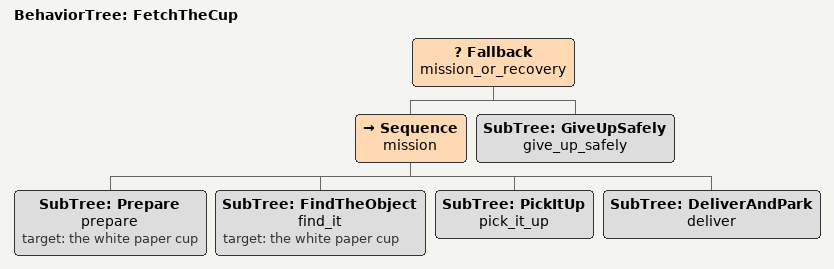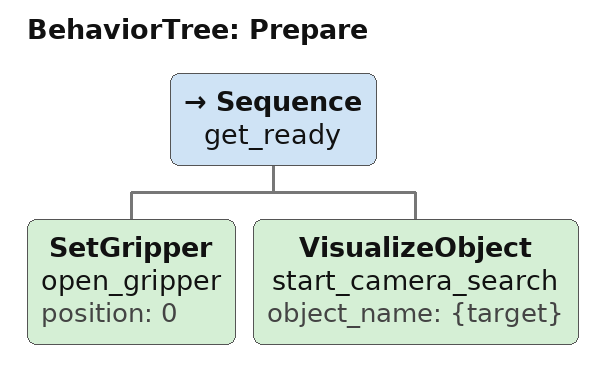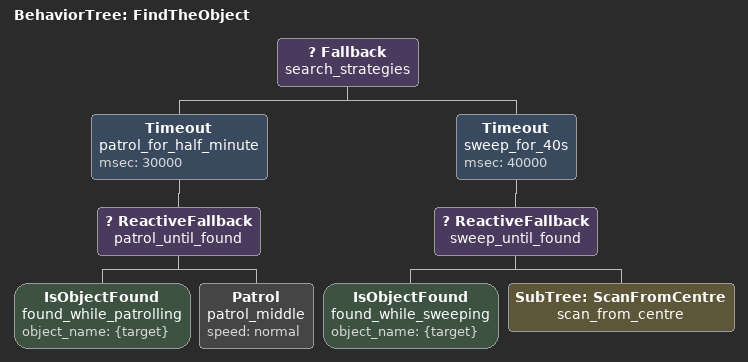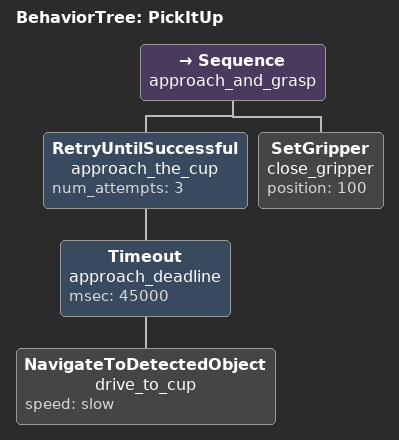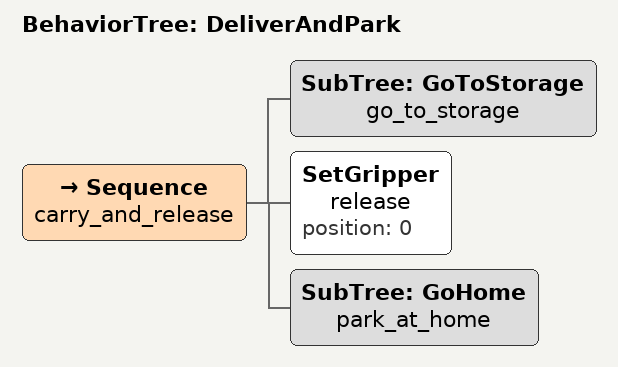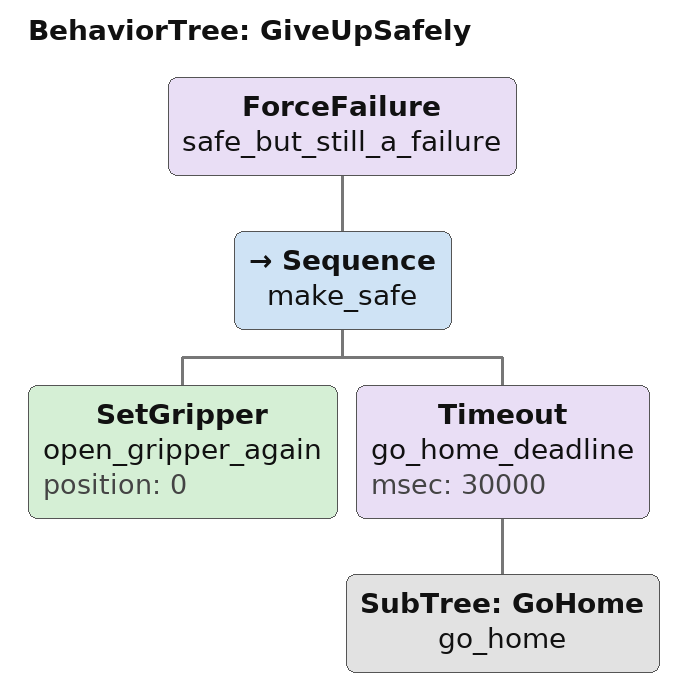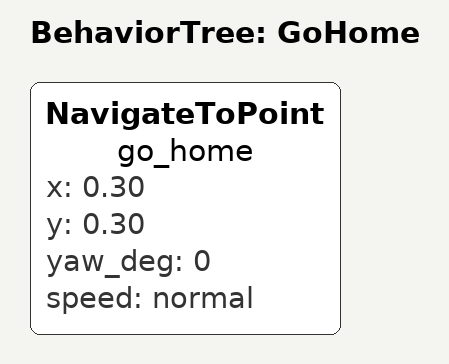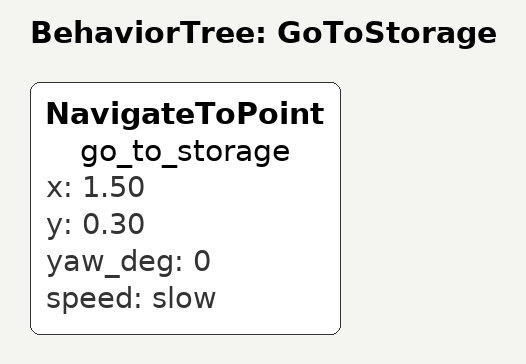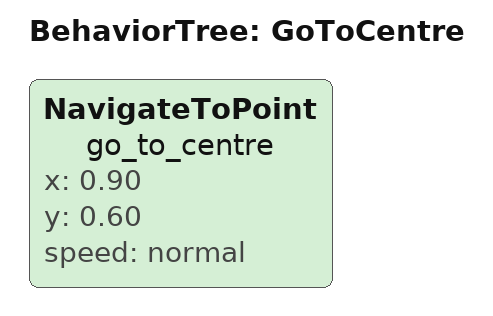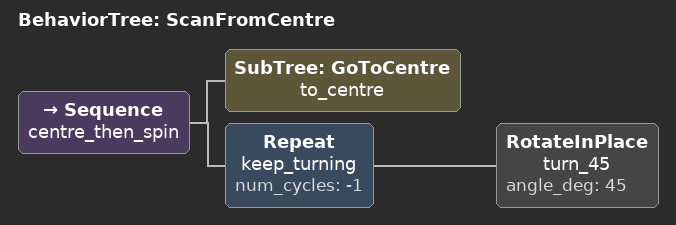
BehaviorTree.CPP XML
<root BTCPP_format="4" main_tree_to_execute="FetchTheCup">

  <BehaviorTree ID="FetchTheCup">
    <Fallback name="mission_or_recovery">
      <!-- The mission proper. Any step failing drops through to the recovery below. -->
      <Sequence name="mission">
        <SubTree ID="Prepare" name="prepare" target="the white paper cup"/>
        <SubTree ID="FindTheObject" name="find_it" target="the white paper cup"/>
        <SubTree ID="PickItUp" name="pick_it_up"/>
        <SubTree ID="DeliverAndPark" name="deliver"/>
      </Sequence>

      <SubTree ID="GiveUpSafely" name="give_up_safely"/>
    </Fallback>
  </BehaviorTree>

  <!-- Open the hand before moving, and tell the camera team what to look for. -->
  <BehaviorTree ID="Prepare">
    <Sequence name="get_ready">
      <SetGripper name="open_gripper" position="0"/>
      <VisualizeObject name="start_camera_search" object_name="{target}"/>
    </Sequence>
  </BehaviorTree>

  <BehaviorTree ID="FindTheObject">
    <Fallback name="search_strategies">
      <!-- 1. Patrol the middle of the field for a minute. -->
      <Timeout name="patrol_for_half_minute" msec="30000">
        <ReactiveFallback name="patrol_until_found">
          <IsObjectFound name="found_while_patrolling" object_name="{target}"/>
          <Patrol name="patrol_middle" speed="normal"/>
        </ReactiveFallback>
      </Timeout>

      <!-- 2. Still nothing: sit in the centre and turn on the spot, which sees the
           corners the patrol box never reaches. ScanFromCentre is a packaged place. -->
      <Timeout name="sweep_for_40s" msec="40000">
        <ReactiveFallback name="sweep_until_found">
          <IsObjectFound name="found_while_sweeping" object_name="{target}"/>
          <SubTree ID="ScanFromCentre" name="scan_from_centre"/>
        </ReactiveFallback>
      </Timeout>
    </Fallback>
  </BehaviorTree>

  <BehaviorTree ID="PickItUp">
    <Sequence name="approach_and_grasp">
      <RetryUntilSuccessful name="approach_the_cup" num_attempts="3">
        <Timeout name="approach_deadline" msec="45000">
          <NavigateToDetectedObject name="drive_to_cup" speed="slow"/>
        </Timeout>
      </RetryUntilSuccessful>

      <SetGripper name="close_gripper" position="100"/>
    </Sequence>
  </BehaviorTree>

  <!-- Carry it to the drop-off, let go, then get out of the way. GoToStorage and GoHome
       are packaged places: the engine already knows where they are. -->
  <BehaviorTree ID="DeliverAndPark">
    <Sequence name="carry_and_release">
      <SubTree ID="GoToStorage" name="go_to_storage"/>
      <SetGripper name="release" position="0"/>
      <SubTree ID="GoHome" name="park_at_home"/>
    </Sequence>
  </BehaviorTree>

  <!--
    Recovery. ForceFailure is the point of it: the robot ends up safe and parked, but the
    run is still reported as FAILED instead of quietly claiming success.
  -->
  <BehaviorTree ID="GiveUpSafely">
    <ForceFailure name="safe_but_still_a_failure">
      <Sequence name="make_safe">
        <SetGripper name="open_gripper_again" position="0"/>
        <Timeout name="go_home_deadline" msec="30000">
          <SubTree ID="GoHome" name="go_home"/>
        </Timeout>
      </Sequence>
    </ForceFailure>
  </BehaviorTree>

  <!-- HOME (0.30, 0.30): where the robot starts and parks, facing into the field. -->
  <BehaviorTree ID="GoHome">
    <NavigateToPoint name="go_home" x="0.30" y="0.30" yaw_deg="0" speed="normal"/>
  </BehaviorTree>

  <!-- STORAGE (1.50, 0.30): drop-off, diagonally opposite HOME. Slow: it is carrying. -->
  <BehaviorTree ID="GoToStorage">
    <NavigateToPoint name="go_to_storage" x="1.50" y="0.30" yaw_deg="0" speed="slow"/>
  </BehaviorTree>

  <!-- CENTRE (0.90, 0.60): the middle of the field, and of the patrol box. -->
  <BehaviorTree ID="GoToCentre">
    <NavigateToPoint name="go_to_centre" x="0.90" y="0.60" speed="normal"/>
  </BehaviorTree>

  <!-- Drive to the centre and turn on the spot for ever. Never succeeds on its own:
       it only stops when something above it does. -->
  <BehaviorTree ID="ScanFromCentre">
    <Sequence name="centre_then_spin">
      <SubTree ID="GoToCentre" name="to_centre"/>
      <Repeat name="keep_turning" num_cycles="-1">
        <RotateInPlace name="turn_45" angle_deg="45"/>
      </Repeat>
    </Sequence>
  </BehaviorTree>

</root>
